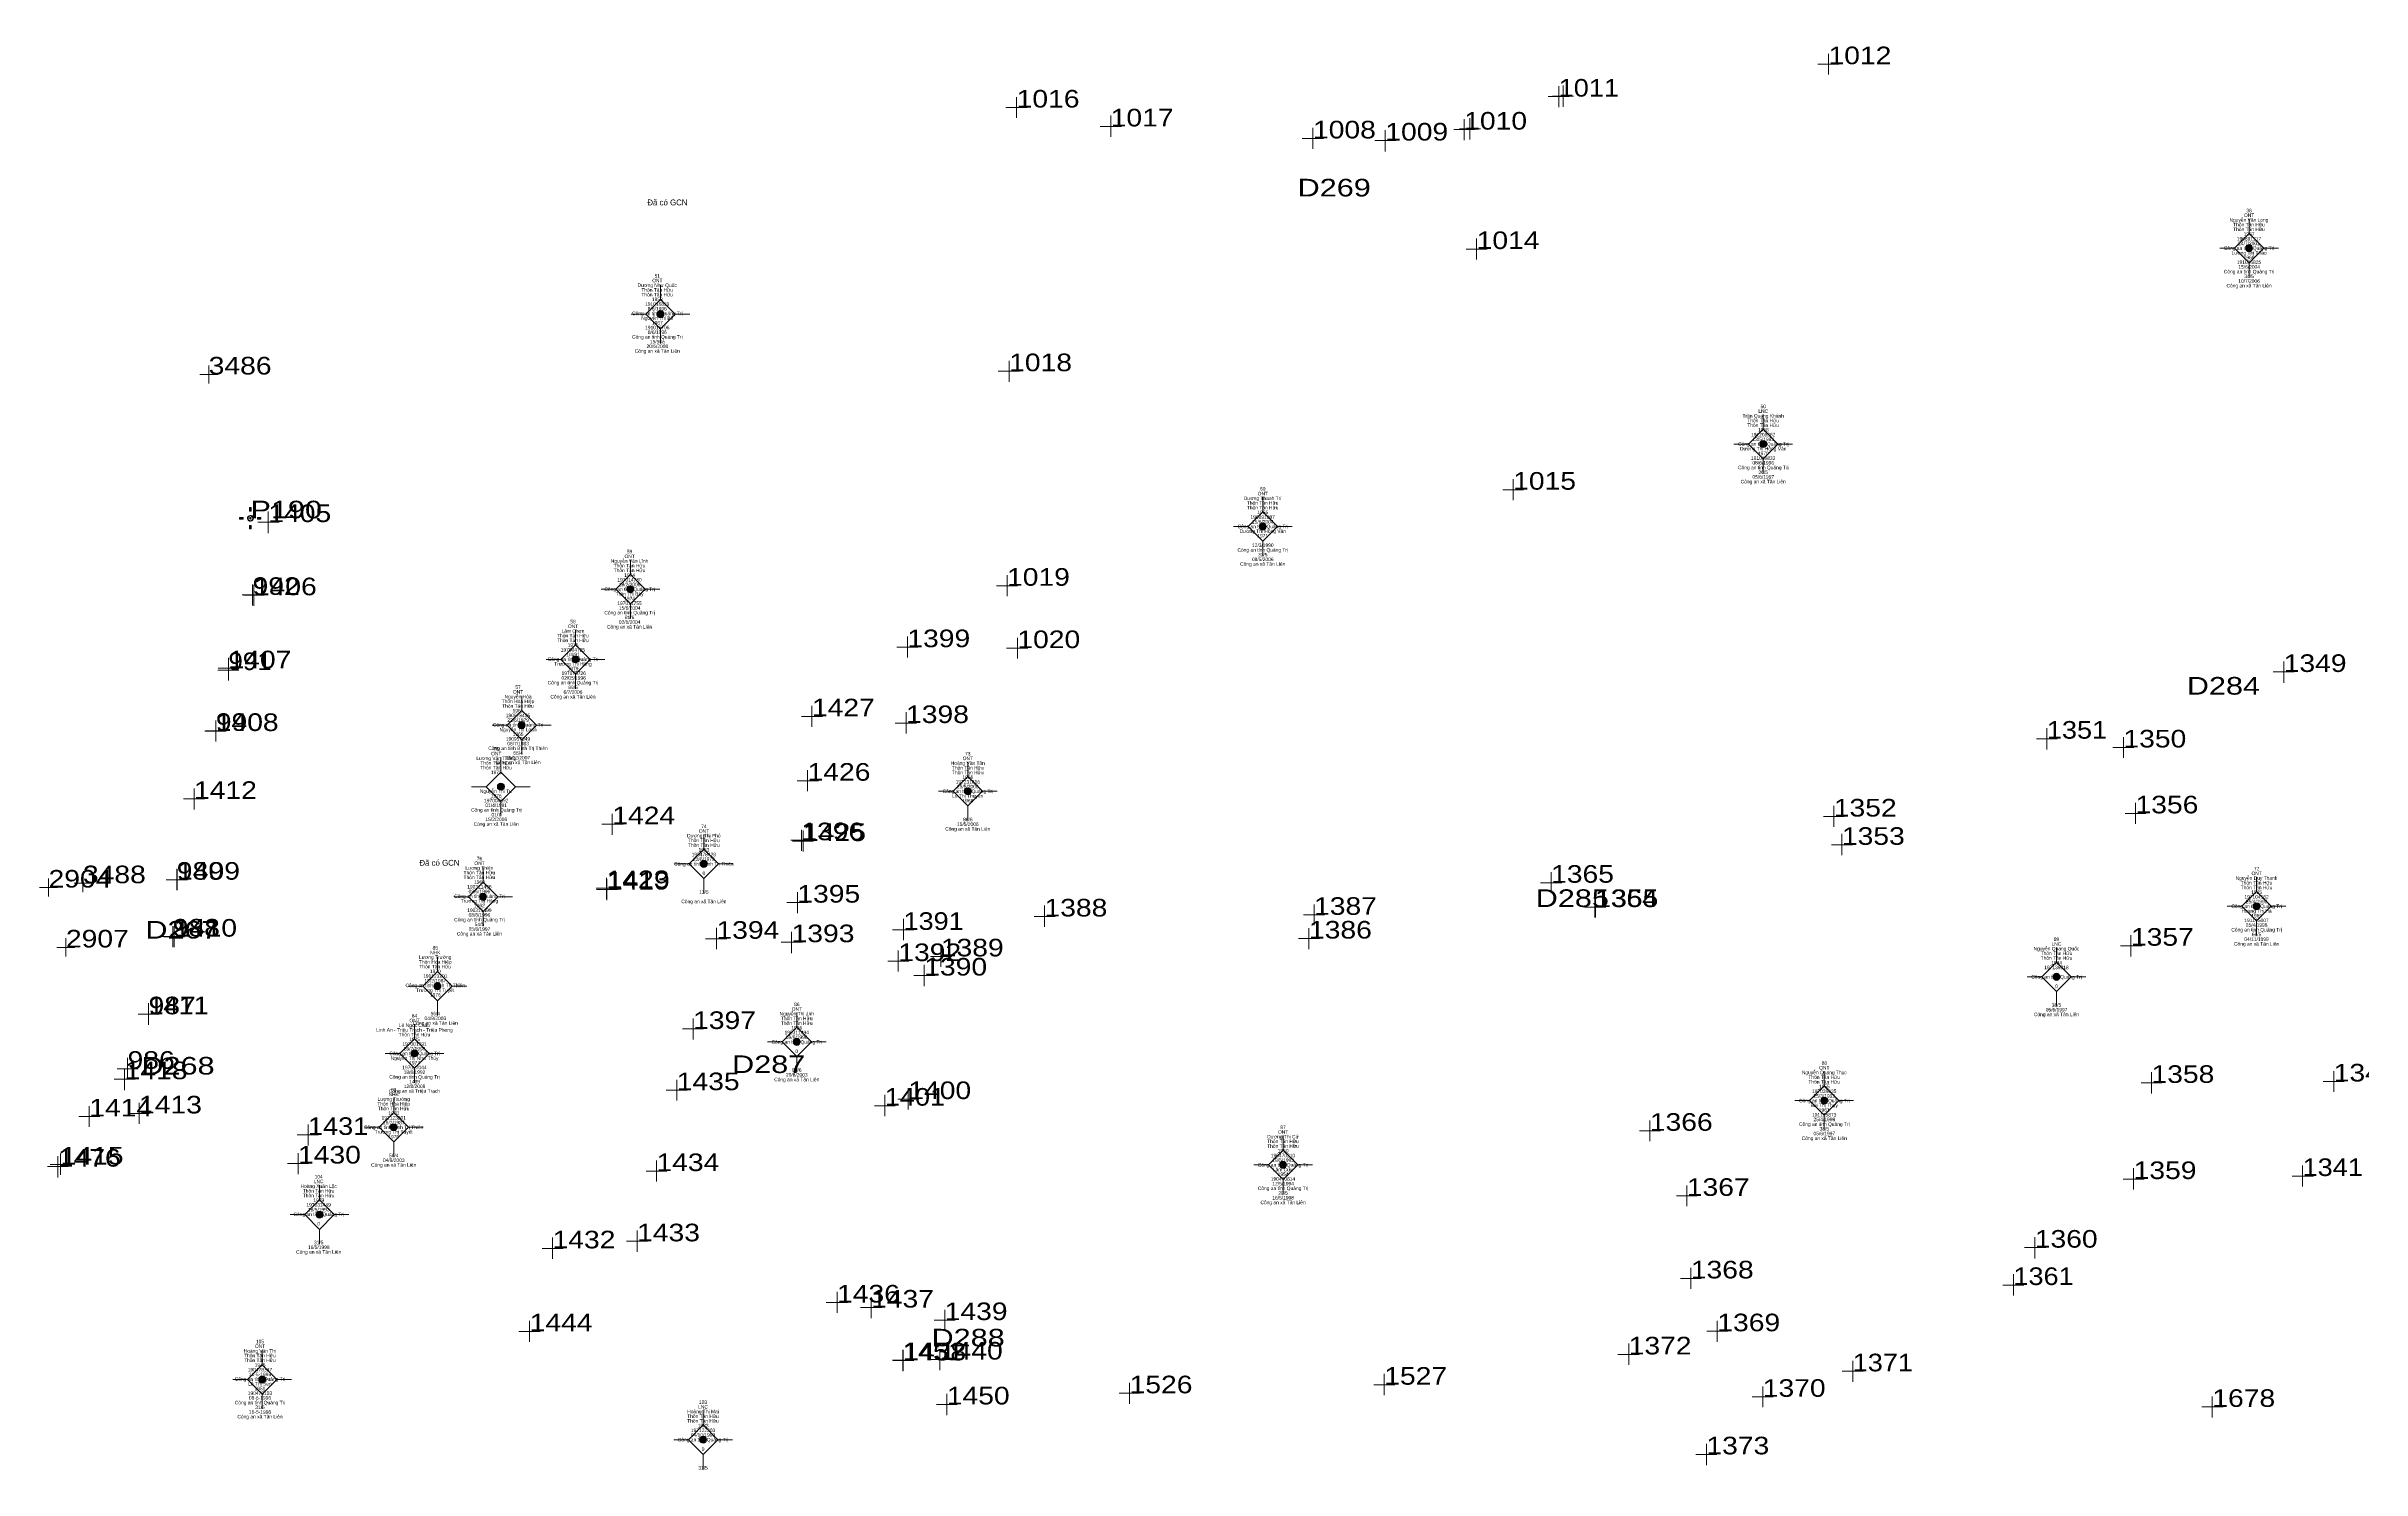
# Model space of a CAD drawing. Header units: metres. Extents: x 548949 to 550221, y 1836732 to 1838051.
# Drawn here: x 549260.4 to 549457.6, y 1837798.2 to 1837919.4 of the extents above; entities that cross this region are included whole.
import ezdxf
from ezdxf.enums import TextEntityAlignment as Align

# ---------------------------------------------------------------- set-up
doc = ezdxf.new("R2010")
doc.units = ezdxf.units.M
doc.header["$LTSCALE"] = 0.12
doc.header["$PDMODE"] = 32
doc.header["$PDSIZE"] = 0.06
for name, color, linetype, lineweight in [('11', 7, 'Continuous', 13), ('3', 7, 'Continuous', 13), ('4', 7, 'Continuous', 13)]:
    doc.layers.add(name, color=color, linetype=linetype, lineweight=lineweight)
for name, color, linetype in [('15', 7, 'Continuous'), ('16', 7, 'Continuous'), ('5', 7, 'Continuous')]:
    doc.layers.add(name, color=color, linetype=linetype)

msp = doc.modelspace()

# ---------------------------------------------------------------- hatches: boundary and pattern name
at = {"layer": '11'}
for points in [[(549448.3395, 1837902.2, 1), (549447.7395, 1837902.2, 1)], [(549313.0295, 1837896.58, 1), (549312.4295, 1837896.58, 1)], [(549406.9595, 1837885.52, 1), (549406.3595, 1837885.52, 1)], [(549364.3295, 1837878.5, 1), (549363.7295, 1837878.5, 1)], [(549310.4695, 1837873.15, 1), (549309.8695, 1837873.15, 1)], [(549305.7995, 1837867.18, 1), (549305.1995, 1837867.18, 1)], [(549301.2095, 1837861.58, 1), (549300.6095, 1837861.58, 1)], [(549299.4395, 1837856.34, 1), (549298.8395, 1837856.34, 1)], [(549339.2095, 1837855.95, 1), (549338.6095, 1837855.95, 1)], [(549316.7295, 1837849.77, 1), (549316.1295, 1837849.77, 1)], [(549297.9195, 1837846.96, 1), (549297.3195, 1837846.96, 1)], [(549448.9795, 1837846.16, 1), (549448.3795, 1837846.16, 1)], [(549294.0295, 1837839.36, 1), (549293.4295, 1837839.36, 1)], [(549431.9395, 1837840.15, 1), (549431.3395, 1837840.15, 1)], [(549292.0795, 1837833.63, 1), (549291.4795, 1837833.63, 1)], [(549324.6395, 1837834.61, 1), (549324.0395, 1837834.61, 1)], [(549412.1595, 1837829.61, 1), (549411.5595, 1837829.61, 1)], [(549290.3095, 1837827.34, 1), (549289.7095, 1837827.34, 1)], [(549366.0595, 1837824.14, 1), (549365.4595, 1837824.14, 1)], [(549283.9995, 1837819.9, 1), (549283.3995, 1837819.9, 1)], [(549279.1095, 1837805.86, 1), (549278.5095, 1837805.86, 1)], [(549316.6595, 1837800.74, 1), (549316.0595, 1837800.74, 1)]]:
    msp.add_hatch(color=256, dxfattribs=at).paths.add_polyline_path(points)
at = {"layer": '3'}
for points in [[(549276.88, 1837879.13), (549277.2, 1837879.13), (549277.2, 1837879.26), (549276.88, 1837879.26)], [(549277.8737, 1837879.1947, 1), (549277.7272, 1837879.1947, 1)], [(549277.74, 1837879.8), (549277.87, 1837879.8), (549277.87, 1837880.12), (549277.74, 1837880.12)], [(549278.42, 1837879.13), (549278.7, 1837879.13), (549278.7, 1837879.26), (549278.42, 1837879.26)], [(549277.74, 1837878.3), (549277.87, 1837878.3), (549277.87, 1837878.58), (549277.74, 1837878.58)]]:
    msp.add_hatch(color=256, dxfattribs=at).paths.add_polyline_path(points)

# ---------------------------------------------------------------- linework, layer by layer
at = {"layer": '11'}
for p, q in [((549448.04, 1837904.7), (549448.04, 1837903.45)), ((549446.79, 1837902.2), (549445.54, 1837902.2)), ((549448.04, 1837900.95), (549448.04, 1837899.7)), ((549450.54, 1837902.2), (549449.29, 1837902.2)), ((549312.73, 1837899.08), (549312.73, 1837897.83)), ((549311.48, 1837896.58), (549310.23, 1837896.58)), ((549312.73, 1837895.33), (549312.73, 1837894.08)), ((549315.23, 1837896.58), (549313.98, 1837896.58)), ((549406.66, 1837888.02), (549406.66, 1837886.77)), ((549405.41, 1837885.52), (549404.16, 1837885.52)), ((549409.16, 1837885.52), (549407.91, 1837885.52)), ((549406.66, 1837884.27), (549406.66, 1837883.02)), ((549364.03, 1837881), (549364.03, 1837879.75)), ((549362.78, 1837878.5), (549361.53, 1837878.5)), ((549364.03, 1837877.25), (549364.03, 1837876)), ((549366.53, 1837878.5), (549365.28, 1837878.5)), ((549310.17, 1837875.65), (549310.17, 1837874.4)), ((549308.92, 1837873.15), (549307.67, 1837873.15)), ((549310.17, 1837871.9), (549310.17, 1837870.65)), ((549312.67, 1837873.15), (549311.42, 1837873.15)), ((549305.5, 1837869.68), (549305.5, 1837868.43)), ((549304.25, 1837867.18), (549303, 1837867.18)), ((549305.5, 1837865.93), (549305.5, 1837864.68)), ((549308, 1837867.18), (549306.75, 1837867.18)), ((549300.91, 1837864.08), (549300.91, 1837862.83)), ((549299.66, 1837861.58), (549298.41, 1837861.58)), ((549303.41, 1837861.58), (549302.16, 1837861.58)), ((549300.91, 1837860.33), (549300.91, 1837859.08)), ((549299.14, 1837858.84), (549299.14, 1837857.59)), ((549338.91, 1837858.45), (549338.91, 1837857.2)), ((549297.89, 1837856.34), (549296.64, 1837856.34)), ((549301.64, 1837856.34), (549300.39, 1837856.34)), ((549337.66, 1837855.95), (549336.41, 1837855.95)), ((549341.41, 1837855.95), (549340.16, 1837855.95)), ((549299.14, 1837855.09), (549299.14, 1837853.84)), ((549338.91, 1837854.7), (549338.91, 1837853.45)), ((549316.43, 1837852.27), (549316.43, 1837851.02)), ((549315.18, 1837849.77), (549313.93, 1837849.77)), ((549318.93, 1837849.77), (549317.68, 1837849.77)), ((549297.62, 1837849.46), (549297.62, 1837848.21)), ((549316.43, 1837848.52), (549316.43, 1837847.27)), ((549448.68, 1837848.66), (549448.68, 1837847.41)), ((549296.37, 1837846.96), (549295.12, 1837846.96)), ((549297.62, 1837845.71), (549297.62, 1837844.46)), ((549300.12, 1837846.96), (549298.87, 1837846.96)), ((549447.43, 1837846.16), (549446.18, 1837846.16)), ((549451.18, 1837846.16), (549449.93, 1837846.16)), ((549448.68, 1837844.91), (549448.68, 1837843.66)), ((549293.73, 1837841.86), (549293.73, 1837840.61)), ((549431.64, 1837842.65), (549431.64, 1837841.4)), ((549430.39, 1837840.15), (549429.14, 1837840.15)), ((549434.14, 1837840.15), (549432.89, 1837840.15)), ((549292.48, 1837839.36), (549291.23, 1837839.36)), ((549293.73, 1837838.11), (549293.73, 1837836.86)), ((549296.23, 1837839.36), (549294.98, 1837839.36)), ((549431.64, 1837838.9), (549431.64, 1837837.65)), ((549291.78, 1837836.13), (549291.78, 1837834.88)), ((549324.34, 1837837.11), (549324.34, 1837835.86)), ((549323.09, 1837834.61), (549321.84, 1837834.61)), ((549326.84, 1837834.61), (549325.59, 1837834.61)), ((549290.53, 1837833.63), (549289.28, 1837833.63)), ((549291.78, 1837832.38), (549291.78, 1837831.13)), ((549294.28, 1837833.63), (549293.03, 1837833.63)), ((549324.34, 1837833.36), (549324.34, 1837832.11)), ((549411.86, 1837832.11), (549411.86, 1837830.86)), ((549290.01, 1837829.84), (549290.01, 1837828.59)), ((549410.61, 1837829.61), (549409.36, 1837829.61)), ((549411.86, 1837828.36), (549411.86, 1837827.11)), ((549414.36, 1837829.61), (549413.11, 1837829.61)), ((549288.76, 1837827.34), (549287.51, 1837827.34)), ((549290.01, 1837826.09), (549290.01, 1837824.84)), ((549292.51, 1837827.34), (549291.26, 1837827.34)), ((549365.76, 1837826.64), (549365.76, 1837825.39)), ((549364.51, 1837824.14), (549363.26, 1837824.14)), ((549368.26, 1837824.14), (549367.01, 1837824.14)), ((549283.7, 1837822.4), (549283.7, 1837821.15)), ((549365.76, 1837822.89), (549365.76, 1837821.64)), ((549282.45, 1837819.9), (549281.2, 1837819.9)), ((549283.7, 1837818.65), (549283.7, 1837817.4)), ((549286.2, 1837819.9), (549284.95, 1837819.9)), ((549278.81, 1837808.36), (549278.81, 1837807.11)), ((549277.56, 1837805.86), (549276.31, 1837805.86)), ((549278.81, 1837804.61), (549278.81, 1837803.36)), ((549281.31, 1837805.86), (549280.06, 1837805.86)), ((549316.36, 1837803.24), (549316.36, 1837801.99)), ((549315.11, 1837800.74), (549313.86, 1837800.74)), ((549318.86, 1837800.74), (549317.61, 1837800.74)), ((549316.36, 1837799.49), (549316.36, 1837798.24))]:
    msp.add_line(p, q, dxfattribs=at)
for points in [[(549448.04, 1837903.45), (549446.79, 1837902.2), (549448.04, 1837900.95), (549449.29, 1837902.2)], [(549312.73, 1837897.83), (549311.48, 1837896.58), (549312.73, 1837895.33), (549313.98, 1837896.58)], [(549406.66, 1837886.77), (549405.41, 1837885.52), (549406.66, 1837884.27), (549407.91, 1837885.52)], [(549364.03, 1837879.75), (549362.78, 1837878.5), (549364.03, 1837877.25), (549365.28, 1837878.5)], [(549310.17, 1837874.4), (549308.92, 1837873.15), (549310.17, 1837871.9), (549311.42, 1837873.15)], [(549305.5, 1837868.43), (549304.25, 1837867.18), (549305.5, 1837865.93), (549306.75, 1837867.18)], [(549300.91, 1837862.83), (549299.66, 1837861.58), (549300.91, 1837860.33), (549302.16, 1837861.58)], [(549299.14, 1837857.59), (549297.89, 1837856.34), (549299.14, 1837855.09), (549300.39, 1837856.34)], [(549338.91, 1837857.2), (549337.66, 1837855.95), (549338.91, 1837854.7), (549340.16, 1837855.95)], [(549316.43, 1837851.02), (549315.18, 1837849.77), (549316.43, 1837848.52), (549317.68, 1837849.77)], [(549297.62, 1837848.21), (549296.37, 1837846.96), (549297.62, 1837845.71), (549298.87, 1837846.96)], [(549448.68, 1837847.41), (549447.43, 1837846.16), (549448.68, 1837844.91), (549449.93, 1837846.16)], [(549293.73, 1837840.61), (549292.48, 1837839.36), (549293.73, 1837838.11), (549294.98, 1837839.36)], [(549431.64, 1837841.4), (549430.39, 1837840.15), (549431.64, 1837838.9), (549432.89, 1837840.15)], [(549324.34, 1837835.86), (549323.09, 1837834.61), (549324.34, 1837833.36), (549325.59, 1837834.61)], [(549291.78, 1837834.88), (549290.53, 1837833.63), (549291.78, 1837832.38), (549293.03, 1837833.63)], [(549411.86, 1837830.86), (549410.61, 1837829.61), (549411.86, 1837828.36), (549413.11, 1837829.61)], [(549290.01, 1837828.59), (549288.76, 1837827.34), (549290.01, 1837826.09), (549291.26, 1837827.34)], [(549365.76, 1837825.39), (549364.51, 1837824.14), (549365.76, 1837822.89), (549367.01, 1837824.14)], [(549283.7, 1837821.15), (549282.45, 1837819.9), (549283.7, 1837818.65), (549284.95, 1837819.9)], [(549278.81, 1837807.11), (549277.56, 1837805.86), (549278.81, 1837804.61), (549280.06, 1837805.86)], [(549316.36, 1837801.99), (549315.11, 1837800.74), (549316.36, 1837799.49), (549317.61, 1837800.74)]]:
    msp.add_lwpolyline(points, close=True, dxfattribs=at)
for centre in [(549448.0395, 1837902.2), (549312.7295, 1837896.58), (549406.6595, 1837885.52), (549364.0295, 1837878.5), (549310.1695, 1837873.15), (549305.4995, 1837867.18), (549300.9095, 1837861.58), (549299.1395, 1837856.34), (549338.9095, 1837855.95), (549316.4295, 1837849.77), (549297.6195, 1837846.96), (549448.6795, 1837846.16), (549293.7295, 1837839.36), (549431.6395, 1837840.15), (549291.7795, 1837833.63), (549324.3395, 1837834.61), (549411.8595, 1837829.61), (549290.0095, 1837827.34), (549365.7595, 1837824.14), (549283.6995, 1837819.9), (549278.8095, 1837805.86), (549316.3595, 1837800.74)]:
    msp.add_circle(centre, 0.3, dxfattribs=at)
at = {"layer": '3'}
for p, q in [((549277.97, 1837879.38), (549277.94, 1837879.34)), ((549277.94, 1837879.34), (549277.97, 1837879.38))]:
    msp.add_line(p, q, dxfattribs=at)
for points in [[(549276.88, 1837879.13), (549277.2, 1837879.13), (549277.2, 1837879.26), (549276.88, 1837879.26)], [(549277.74, 1837879.8), (549277.87, 1837879.8), (549277.87, 1837880.12), (549277.74, 1837880.12)], [(549278.42, 1837879.13), (549278.7, 1837879.13), (549278.7, 1837879.26), (549278.42, 1837879.26)], [(549277.74, 1837878.3), (549277.87, 1837878.3), (549277.87, 1837878.58), (549277.74, 1837878.58)]]:
    msp.add_lwpolyline(points, close=True, dxfattribs=at)
msp.add_circle((549277.8005, 1837879.1947), 0.0732, dxfattribs=at)
for radius, start, end in [(0.25, 49.34484, 48.4242), (0.2, 49.22592, 47.74531)]:
    msp.add_arc((549277.8061, 1837879.1919), radius, start, end, dxfattribs=at)
for p in [(549277.94, 1837879.34), (549277.97, 1837879.38)]:
    msp.add_point(p, dxfattribs=at)
at = {"layer": '4'}
for p, q in [((549412.22, 1837916.97), (549412.22, 1837918.75)), ((549413.11, 1837917.86), (549411.32, 1837917.86)), ((549343.07, 1837913.28), (549343.07, 1837915.06)), ((549390.14, 1837915.1), (549388.35, 1837915.1)), ((549390.5, 1837915.15), (549388.72, 1837915.15)), ((549389.24, 1837914.21), (549389.24, 1837915.99)), ((549389.61, 1837914.23), (549389.61, 1837916.04)), ((549343.96, 1837914.17), (549342.14, 1837914.17)), ((549351.08, 1837911.67), (549351.08, 1837913.48)), ((549381.19, 1837911.4), (549381.19, 1837913.18)), ((549381.68, 1837911.45), (549381.68, 1837913.26)), ((549352, 1837912.56), (549350.19, 1837912.56)), ((549369.2, 1837911.54), (549367.38, 1837911.54)), ((549368.31, 1837910.65), (549368.31, 1837912.43)), ((549375.36, 1837911.36), (549373.58, 1837911.36)), ((549374.47, 1837910.44), (549374.47, 1837912.25)), ((549382.08, 1837912.29), (549380.3, 1837912.29)), ((549382.57, 1837912.37), (549380.79, 1837912.37)), ((549382.25, 1837901.23), (549382.25, 1837903.01)), ((549383.14, 1837902.12), (549381.36, 1837902.12)), ((549275.01, 1837891.44), (549273.49, 1837891.44)), ((549274.25, 1837890.68), (549274.25, 1837892.2)), ((549343.32, 1837891.72), (549341.5, 1837891.72)), ((549342.43, 1837890.8), (549342.43, 1837892.61)), ((549386.25, 1837881.63), (549384.47, 1837881.63)), ((549385.36, 1837880.74), (549385.36, 1837882.52)), ((549279.33, 1837877.94), (549279.33, 1837879.76)), ((549280.26, 1837878.87), (549278.44, 1837878.87)), ((549277.99, 1837871.78), (549277.99, 1837873.56)), ((549278.1, 1837871.75), (549278.1, 1837873.53)), ((549343.14, 1837873.45), (549341.36, 1837873.45)), ((549342.25, 1837872.56), (549342.25, 1837874.34)), ((549278.88, 1837872.67), (549277.1, 1837872.67)), ((549278.99, 1837872.64), (549277.21, 1837872.64)), ((549275.94, 1837865.53), (549275.94, 1837867.31)), ((549334.65, 1837868.22), (549332.87, 1837868.22)), ((549333.76, 1837867.33), (549333.76, 1837869.14)), ((549344.02, 1837868.14), (549342.2, 1837868.14)), ((549343.13, 1837867.25), (549343.13, 1837869.03)), ((549276.82, 1837866.27), (549275.04, 1837866.27)), ((549276.86, 1837866.42), (549275.05, 1837866.42)), ((549275.93, 1837865.38), (549275.93, 1837867.16)), ((549451.89, 1837866.11), (549450.1, 1837866.11)), ((549450.99, 1837865.18), (549450.99, 1837867)), ((549274.85, 1837860.19), (549274.85, 1837861.97)), ((549274.86, 1837860.2), (549274.86, 1837861.98)), ((549326.52, 1837862.33), (549324.74, 1837862.33)), ((549325.63, 1837861.44), (549325.63, 1837863.22)), ((549334.54, 1837861.76), (549332.72, 1837861.76)), ((549333.65, 1837860.87), (549333.65, 1837862.68)), ((549430.82, 1837859.5), (549430.82, 1837861.32)), ((549275.74, 1837861.08), (549273.92, 1837861.08)), ((549275.75, 1837861.09), (549273.97, 1837861.09)), ((549431.71, 1837860.43), (549429.93, 1837860.43)), ((549438.23, 1837859.68), (549436.45, 1837859.68)), ((549437.34, 1837858.79), (549437.34, 1837860.57)), ((549325.26, 1837855.96), (549325.26, 1837857.74)), ((549273, 1837854.41), (549273, 1837856.19)), ((549326.19, 1837856.85), (549324.37, 1837856.85)), ((549273.89, 1837855.3), (549272.11, 1837855.3)), ((549308.63, 1837852.25), (549308.63, 1837854.03)), ((549413.56, 1837853.8), (549411.78, 1837853.8)), ((549412.67, 1837852.91), (549412.67, 1837854.72)), ((549439.26, 1837854.07), (549437.48, 1837854.07)), ((549438.37, 1837853.18), (549438.37, 1837854.96)), ((549309.56, 1837853.14), (549307.74, 1837853.14)), ((549325.62, 1837851.78), (549323.84, 1837851.78)), ((549325.77, 1837851.71), (549323.99, 1837851.71)), ((549324.73, 1837850.89), (549324.73, 1837852.67)), ((549324.88, 1837850.82), (549324.88, 1837852.6)), ((549413.36, 1837850.5), (549413.36, 1837852.32)), ((549414.25, 1837851.39), (549412.47, 1837851.39)), ((549261.37, 1837847.75), (549259.85, 1837847.75)), ((549260.61, 1837846.99), (549260.61, 1837848.51)), ((549264.32, 1837848.12), (549262.78, 1837848.12)), ((549263.54, 1837847.36), (549263.54, 1837848.88)), ((549272.42, 1837848.42), (549270.64, 1837848.42)), ((549272.45, 1837848.42), (549270.67, 1837848.42)), ((549271.53, 1837847.53), (549271.53, 1837849.34)), ((549271.56, 1837847.53), (549271.56, 1837849.31)), ((549309.03, 1837847.7), (549307.25, 1837847.7)), ((549309.06, 1837847.58), (549307.28, 1837847.58)), ((549308.14, 1837846.78), (549308.14, 1837848.59)), ((549308.17, 1837846.69), (549308.17, 1837848.47)), ((549389.52, 1837848.16), (549387.7, 1837848.16)), ((549388.59, 1837847.27), (549388.59, 1837849.05)), ((549325.28, 1837846.47), (549323.5, 1837846.47)), ((549324.39, 1837845.58), (549324.39, 1837847.36)), ((549345.44, 1837844.4), (549345.44, 1837846.22)), ((549368.4, 1837844.54), (549368.4, 1837846.32)), ((549393.22, 1837846.09), (549391.44, 1837846.09)), ((549393.26, 1837846.09), (549391.48, 1837846.09)), ((549392.33, 1837845.2), (549392.33, 1837846.99)), ((549392.37, 1837845.2), (549392.37, 1837846.98)), ((549272.08, 1837843.58), (549270.3, 1837843.58)), ((549271.19, 1837842.69), (549271.19, 1837844.47)), ((549271.31, 1837842.68), (549271.31, 1837844.46)), ((549317.5, 1837842.5), (549317.5, 1837844.32)), ((549323.9, 1837842.18), (549323.9, 1837843.99)), ((549334.32, 1837844.15), (549332.5, 1837844.15)), ((549333.43, 1837843.26), (549333.43, 1837845.08)), ((549346.36, 1837845.29), (549344.55, 1837845.29)), ((549369.29, 1837845.43), (549367.51, 1837845.43)), ((549367.97, 1837842.52), (549367.97, 1837844.3)), ((549437.98, 1837841.88), (549437.98, 1837843.69)), ((549262.85, 1837842.65), (549261.33, 1837842.65)), ((549262.09, 1837841.89), (549262.09, 1837843.44)), ((549272.2, 1837843.57), (549270.42, 1837843.57)), ((549318.39, 1837843.39), (549316.58, 1837843.39)), ((549324.79, 1837843.1), (549323.01, 1837843.1)), ((549332.99, 1837840.6), (549332.99, 1837842.38)), ((549337.54, 1837841.89), (549335.72, 1837841.89)), ((549336.61, 1837841), (549336.61, 1837842.82)), ((549368.86, 1837843.41), (549367.08, 1837843.41)), ((549438.9, 1837842.8), (549437.09, 1837842.8)), ((549333.89, 1837841.49), (549332.1, 1837841.49)), ((549336.09, 1837840.26), (549334.31, 1837840.26)), ((549335.2, 1837839.37), (549335.2, 1837841.18)), ((549269.12, 1837836.08), (549269.12, 1837837.9)), ((549269.13, 1837836.07), (549269.13, 1837837.85)), ((549270.01, 1837836.97), (549268.23, 1837836.97)), ((549270.02, 1837836.96), (549268.24, 1837836.96)), ((549316.4, 1837835.71), (549314.62, 1837835.71)), ((549315.51, 1837834.82), (549315.51, 1837836.6)), ((549268.23, 1837832.32), (549266.45, 1837832.32)), ((549267.09, 1837830.5), (549267.09, 1837832.32)), ((549267.34, 1837831.43), (549267.34, 1837833.24)), ((549439.73, 1837830.23), (549439.73, 1837832.02)), ((549455.25, 1837830.35), (549455.25, 1837832.13)), ((549267.98, 1837831.43), (549266.2, 1837831.43)), ((549315.01, 1837830.5), (549313.23, 1837830.5)), ((549314.12, 1837829.61), (549314.12, 1837831.39)), ((549331.84, 1837828.29), (549331.84, 1837830.1)), ((549333.84, 1837828.85), (549333.84, 1837830.66)), ((549440.62, 1837831.12), (549438.84, 1837831.12)), ((549456.14, 1837831.24), (549454.36, 1837831.24)), ((549264.97, 1837828.26), (549263.19, 1837828.26)), ((549264.08, 1837827.37), (549264.08, 1837829.15)), ((549269.21, 1837828.52), (549267.43, 1837828.52)), ((549268.32, 1837827.63), (549268.32, 1837829.41)), ((549332.73, 1837829.18), (549330.95, 1837829.18)), ((549334.73, 1837829.74), (549332.95, 1837829.74)), ((549397, 1837826.15), (549397, 1837827.93)), ((549283.6, 1837826.69), (549281.78, 1837826.69)), ((549282.71, 1837825.8), (549282.71, 1837827.58)), ((549397.92, 1837827.04), (549396.11, 1837827.04)), ((549262.29, 1837823.99), (549260.51, 1837823.99)), ((549262.53, 1837824.17), (549260.75, 1837824.17)), ((549261.4, 1837823.06), (549261.4, 1837824.88)), ((549261.64, 1837823.28), (549261.64, 1837825.1)), ((549282.75, 1837824.25), (549280.97, 1837824.25)), ((549281.86, 1837823.36), (549281.86, 1837825.14)), ((549312.39, 1837822.72), (549312.39, 1837824.5)), ((549438.21, 1837822.04), (549438.21, 1837823.86)), ((549452.6, 1837822.3), (549452.6, 1837824.08)), ((549313.28, 1837823.61), (549311.5, 1837823.61)), ((549400.15, 1837820.61), (549400.15, 1837822.39)), ((549439.1, 1837822.93), (549437.32, 1837822.93)), ((549453.52, 1837823.19), (549451.71, 1837823.19)), ((549401.04, 1837821.5), (549399.26, 1837821.5)), ((549303.54, 1837816.14), (549303.54, 1837817.96)), ((549310.74, 1837816.74), (549310.74, 1837818.56)), ((549429.79, 1837816.16), (549429.79, 1837817.98)), ((549304.43, 1837817.03), (549302.65, 1837817.03)), ((549311.64, 1837817.63), (549309.85, 1837817.63)), ((549430.72, 1837817.09), (549428.9, 1837817.09)), ((549401.38, 1837814.47), (549399.6, 1837814.47)), ((549400.49, 1837813.58), (549400.49, 1837815.36)), ((549427.97, 1837813.02), (549427.97, 1837814.84)), ((549328.66, 1837812.42), (549326.84, 1837812.42)), ((549327.77, 1837811.53), (549327.77, 1837813.34)), ((549330.67, 1837811.1), (549330.67, 1837812.88)), ((549428.86, 1837813.91), (549427.08, 1837813.91)), ((549301.59, 1837809.07), (549301.59, 1837810.86)), ((549331.6, 1837811.99), (549329.78, 1837811.99)), ((549337.83, 1837810.92), (549336.05, 1837810.92)), ((549336.94, 1837810.03), (549336.94, 1837811.81)), ((549402.75, 1837809.08), (549402.75, 1837810.86)), ((549302.48, 1837809.96), (549300.66, 1837809.96)), ((549333.38, 1837806.58), (549333.38, 1837808.4)), ((549333.41, 1837806.6), (549333.41, 1837808.38)), ((549336.53, 1837806.67), (549336.53, 1837808.45)), ((549395.2, 1837807.11), (549395.2, 1837808.92)), ((549403.64, 1837809.97), (549401.86, 1837809.97)), ((549334.3, 1837807.51), (549332.49, 1837807.51)), ((549334.3, 1837807.49), (549332.52, 1837807.49)), ((549337.42, 1837807.56), (549335.6, 1837807.56)), ((549374.38, 1837804.53), (549374.38, 1837806.34)), ((549396.09, 1837808), (549394.28, 1837808)), ((549415.17, 1837806.56), (549413.39, 1837806.56)), ((549414.28, 1837805.67), (549414.28, 1837807.45)), ((549337.12, 1837802.82), (549337.12, 1837804.63)), ((549353.58, 1837804.69), (549351.8, 1837804.69)), ((549352.69, 1837803.8), (549352.69, 1837805.58)), ((549375.27, 1837805.42), (549373.49, 1837805.42)), ((549407.51, 1837804.39), (549405.73, 1837804.39)), ((549406.62, 1837803.5), (549406.62, 1837805.28)), ((549444.91, 1837802.64), (549444.91, 1837804.42)), ((549338.01, 1837803.74), (549336.23, 1837803.74)), ((549445.84, 1837803.53), (549444.02, 1837803.53)), ((549401.82, 1837798.56), (549401.82, 1837800.38)), ((549402.71, 1837799.49), (549400.93, 1837799.49))]:
    msp.add_line(p, q, dxfattribs=at)

# ---------------------------------------------------------------- texts
at = {"layer": '15'}
for s, p in [('Nguyễn Văn Long', (549448.035, 1837904.45)), ('ONT', (549448.045, 1837904.85)), ('Thôn Tân Hữu', (549448.035, 1837904.05)), ('Thôn Tân Hữu', (549448.035, 1837903.65)), ('190891317', (549448.035, 1837902.85)), ('Công an tỉnh Quảng Trị', (549448.045, 1837902.05)), ('Lương Thị Thảo', (549448.045, 1837901.65)), ('191016825', (549448.035, 1837900.85)), ('15/6/2004', (549448.045, 1837900.45)), ('Dương Như Quốc', (549312.455, 1837898.89)), ('Thôn Tân Hữu', (549312.455, 1837898.49)), ('ONT', (549312.465, 1837899.29)), ('Công an tỉnh Quảng Trị', (549448.045, 1837900.05)), ('Công an xã Tân Liên', (549448.04, 1837898.85)), ('Công an tỉnh Quảng Trị', (549312.465, 1837896.49)), ('Thôn Tân Hữu', (549312.455, 1837898.09)), ('191016839', (549312.455, 1837897.29)), ('Nguyễn Thị Bê', (549312.46, 1837896.09)), ('Công an tỉnh Quảng Trị', (549312.465, 1837894.49)), ('Công an xã Tân Liên', (549312.46, 1837893.29)), ('20/6/2008', (549312.465, 1837893.69)), ('Trần Quang Khánh', (549406.655, 1837887.77)), ('Thôn Tân Hữu', (549406.655, 1837887.37)), ('Thôn Tân Hữu', (549406.655, 1837886.97)), ('Công an tỉnh Quảng Trị', (549406.665, 1837885.37)), ('Dương Thị Hồng Vân', (549406.66, 1837884.97)), ('13/5/1993', (549406.665, 1837885.77)), ('Công an tỉnh Quảng Trị', (549406.665, 1837883.37)), ('191016833', (549406.655, 1837884.17)), ('Dương Thanh Trí', (549364.025, 1837880.75)), ('ONT', (549364.035, 1837881.15)), ('Công an xã Tân Liên', (549406.66, 1837882.17)), ('05/6/1997', (549406.665, 1837882.57)), ('Thôn Tân Hữu', (549364.025, 1837880.35)), ('Thôn Tân Hữu', (549364.025, 1837879.95)), ('190891087', (549364.025, 1837879.15)), ('Công an tỉnh Quảng Trị', (549364.035, 1837878.35)), ('Dương Thị Hồng Vân', (549364.03, 1837877.95)), ('15/6/2004', (549364.035, 1837878.75)), ('Nguyễn Văn Lĩnh', (549310.1, 1837875.41)), ('Thôn Tân Hữu', (549310.095, 1837875.01)), ('ONT', (549310.105, 1837875.81)), ('Công an tỉnh Quảng Trị', (549364.035, 1837876.35)), ('Công an xã Tân Liên', (549364.03, 1837875.15)), ('12/3/1990', (549364.035, 1837876.75)), ('Công an tỉnh Quảng Trị', (549310.105, 1837873.01)), ('Thôn Tân Hữu', (549310.095, 1837874.61)), ('197014780', (549310.095, 1837873.81)), ('18/2/2008', (549310.105, 1837873.41)), ('Công an tỉnh Quảng Trị', (549310.105, 1837871.01)), ('Trần Thị Bảy', (549310.1, 1837872.61)), ('197014755', (549310.095, 1837871.81)), ('15/6/2004', (549310.105, 1837871.41)), ('Thôn Tân Hữu', (549305.275, 1837869.05)), ('ONT', (549305.285, 1837869.85)), ('Công an xã Tân Liên', (549310.1, 1837869.81)), ('02/1/2004', (549310.105, 1837870.21)), ('Công an tỉnh Quảng Trị', (549305.285, 1837867.05)), ('Thôn Tân Hữu', (549305.275, 1837868.65)), ('197004725', (549305.275, 1837867.85)), (' Công an tỉnh Quảng Trị ', (549305.28, 1837865.05)), ('Trương Thị Hằng', (549305.28, 1837866.65)), ('Thôn Hòa Hiệp', (549300.6, 1837863.46)), ('Thôn Tân Hữu', (549300.595, 1837863.06)), ('Nguyễn Hòa', (549300.6, 1837863.86)), ('ONT', (549300.605, 1837864.26)), ('Công an xã Tân Liên', (549305.28, 1837863.85)), ('Công an tỉnh Quảng Trị', (549300.605, 1837861.46)), ('Nguyễn Thị Loan', (549300.6, 1837861.06)), ('190678435', (549300.595, 1837862.26)), ('23/6/1979', (549300.605, 1837861.86)), ('Công an tỉnh Bình Trị Thiên', (549300.595, 1837859.46)), ('190957949', (549300.595, 1837860.26)), ('06/7/1983', (549300.605, 1837859.86)), ('Lương Văn Thăng', (549298.745, 1837858.61)), ('Thôn Tân Hữu', (549298.735, 1837858.21)), ('Thôn Tân Hữu', (549298.735, 1837857.81)), ('ONT', (549298.745, 1837859.01)), ('Công an xã Tân Liên', (549300.6, 1837858.26)), ('26/12/2007', (549300.595, 1837858.66)), ('Hoàng Văn Tân', (549338.91, 1837858.2)), ('Thôn Tân Hữu', (549338.905, 1837857.8)), ('Thôn Tân Hữu', (549338.905, 1837857.4)), ('ONT', (549338.915, 1837858.6)), ('Nguyễn Thị Tư', (549298.735, 1837855.81)), ('Công an tỉnh Quảng Trị', (549338.915, 1837855.8)), ('Lê Thị Thuyên', (549338.91, 1837855.4)), ('Công an tỉnh Quảng Trị', (549298.745, 1837854.21)), ('15/2/2008', (549298.745, 1837853.41)), ('Công an xã Tân Liên', (549298.74, 1837853.01)), ('Dương Thị Phố', (549316.425, 1837852.02)), ('Thôn Tân Hữu', (549316.425, 1837851.62)), ('Thôn Tân Hữu', (549316.425, 1837851.22)), ('ONT', (549316.435, 1837852.42)), ('Công an xã Tân Liên', (549338.91, 1837852.6)), ('ONT', (549297.315, 1837849.67)), ('Công an tỉnh Bình Trị Thiên', (549316.425, 1837849.62)), ('190478428', (549316.425, 1837850.42)), ('23/6/1979', (549316.435, 1837850.02)), ('Thôn Tân Hữu', (549297.305, 1837848.87)), ('Thôn Tân Hữu', (549297.305, 1837848.47)), ('Nguyễn Duy Thanh', (549448.675, 1837848.41)), ('Thôn Tân Hữu', (549448.675, 1837848.01)), ('Thôn Tân Hữu', (549448.675, 1837847.61)), ('ONT', (549448.685, 1837848.81)), ('Công an tỉnh Quảng Trị', (549297.315, 1837846.87)), ('Trương Thị Hằng', (549297.31, 1837846.47)), ('190311499', (549297.305, 1837845.67)), ('Công an xã Tân Liên', (549316.43, 1837846.42)), ('Công an tỉnh Quảng Trị', (549448.685, 1837846.01)), ('Hoàng Thị Hà', (549448.68, 1837845.61)), ('25/4/1998', (549448.685, 1837846.41)), ('Công an tỉnh Quảng Trị', (549297.315, 1837844.87)), ('Công an xã Tân Liên', (549297.31, 1837843.67)), ('05/6/1997', (549297.315, 1837844.07)), ('Công an tỉnh Quảng Trị', (549448.685, 1837844.01)), ('191115007', (549448.675, 1837844.81)), ('25/4/1998', (549448.685, 1837844.41)), ('Lương Trường', (549293.55, 1837841.67)), ('NHK', (549293.55, 1837842.07)), ('Nguyễn Quang Quốc', (549431.64, 1837842.4)), ('Thôn Tân Hữu', (549431.635, 1837842)), ('Thôn Tân Hữu', (549431.635, 1837841.6)), ('Công an xã Tân Liên', (549448.68, 1837842.81)), ('04/11/1999', (549448.675, 1837843.21)), ('Thôn Hòa Hiệp', (549293.55, 1837841.27)), ('Thôn Tân Hữu', (549293.545, 1837840.87)), ('18/2/1987', (549293.555, 1837839.67)), ('Công an tỉnh Quảng Trị', (549431.645, 1837840)), ('197139318', (549431.635, 1837840.8)), ('Công an tỉnh Bình Trị Thiên', (549293.545, 1837839.27)), ('Trương Thị Tuyết', (549293.545, 1837838.87)), ('Linh An - Triệu Trạch - Triệu Phong', (549291.775, 1837835.48)), ('ONT', (549291.785, 1837836.28)), ('Công an xã Tân Liên', (549293.55, 1837836.07)), ('04/9/2003', (549293.555, 1837836.47)), ('Nguyễn Thị ánh', (549324.34, 1837836.86)), ('Thôn Tân Hữu', (549324.335, 1837836.46)), ('Thôn Tân Hữu', (549324.335, 1837836.06)), ('ONT', (549324.345, 1837837.26)), ('Công an xã Tân Liên', (549431.64, 1837836.8)), ('05/6/1997', (549431.645, 1837837.2)), ('Công an tỉnh Quảng Trị', (549291.785, 1837833.48)), ('Thôn Tân Hữu', (549291.775, 1837835.08)), ('26/7/1990', (549291.785, 1837833.88)), ('Công an tỉnh Quảng Trị', (549324.345, 1837834.46)), ('190311494', (549324.335, 1837835.26)), ('Công an tỉnh Quảng Trị', (549291.785, 1837831.48)), ('Nguyễn Thị Như Thủy', (549291.785, 1837833.08)), ('197027044', (549291.775, 1837832.28)), ('20/8/2003', (549324.345, 1837831.66)), ('Nguyễn Quang Thục', (549411.865, 1837831.86)), ('Thôn Tân Hữu', (549411.855, 1837831.46)), ('ONT', (549411.865, 1837832.26)), ('Lương Trường', (549290.01, 1837829.59)), ('NHK', (549290.01, 1837829.99)), ('Công an xã Triệu Trạch', (549291.78, 1837830.28)), ('12/8/2008', (549291.785, 1837830.68)), ('Công an xã Tân Liên', (549324.34, 1837831.26)), ('Công an tỉnh Quảng Trị', (549411.865, 1837829.46)), ('Thôn Tân Hữu', (549411.855, 1837831.06)), ('197039035', (549411.855, 1837830.26)), ('Thôn Hòa Hiệp', (549290.01, 1837829.19)), ('Thôn Tân Hữu', (549290.005, 1837828.79)), ('18/2/1987', (549290.015, 1837827.59)), ('Bùi Thị Thụy', (549411.855, 1837829.06)), ('191115873', (549411.855, 1837828.26)), ('25/4/1998', (549411.865, 1837827.86)), ('Công an tỉnh Bình Trị Thiên', (549290.005, 1837827.19)), ('Trương Thị Tuyết', (549290.005, 1837826.79)), ('Thôn Tân Hữu', (549365.755, 1837825.99)), ('Thôn Tân Hữu', (549365.755, 1837825.59)), ('Dương Thị Cứ', (549365.755, 1837826.39)), ('ONT', (549365.765, 1837826.79)), ('Công an tỉnh Quảng Trị', (549411.865, 1837827.46)), ('Công an xã Tân Liên', (549411.86, 1837826.26)), ('05/6/1997', (549411.865, 1837826.66)), ('Công an xã Tân Liên', (549290.01, 1837823.99)), ('04/9/2003', (549290.015, 1837824.39)), ('Công an tỉnh Quảng Trị', (549365.765, 1837823.99)), ('190470210', (549365.755, 1837824.79)), ('19/5/1993', (549365.765, 1837824.39)), ('Hoàng Xuân Lộc', (549283.62, 1837822.18)), ('Thôn Tân Hữu', (549283.615, 1837821.78)), ('Công an tỉnh Quảng Trị', (549365.765, 1837821.99)), ('190470814', (549365.755, 1837822.79)), ('12/5/1994', (549365.765, 1837822.39)), ('Công an tỉnh Quảng Trị', (549283.625, 1837819.78)), ('Thôn Tân Hữu', (549283.615, 1837821.38)), ('197031449', (549283.615, 1837820.58)), ('18/5/1993', (549283.625, 1837820.18)), ('Công an xã Tân Liên', (549365.76, 1837820.79)), ('16/5/1998', (549365.765, 1837821.19)), ('Công an xã Tân Liên', (549283.62, 1837816.58)), ('16/5/1998', (549283.625, 1837816.98)), ('Hoàng Văn Thị', (549278.615, 1837808.15)), ('ONT', (549278.625, 1837808.55)), ('Thôn Tân Hữu', (549278.615, 1837807.75)), ('Thôn Tân Hữu', (549278.615, 1837807.35)), ('190478337', (549278.615, 1837806.55)), ('Công an tỉnh Quảng Trị', (549278.625, 1837805.75)), ('190478103', (549278.615, 1837804.55)), ('Lê Thị Sen', (549278.615, 1837805.35)), ('Công an tỉnh Quảng Trị', (549278.625, 1837803.75)), ('Công an xã Tân Liên', (549278.62, 1837802.55)), ('Thôn Tân Hữu', (549316.355, 1837802.59)), ('Thôn Tân Hữu', (549316.355, 1837802.19)), ('Hoàng Thị Mai', (549316.36, 1837802.99)), ('Công an tỉnh Quảng Trị', (549316.365, 1837800.59)), ('04/10/1999', (549316.355, 1837800.99)), ('197122303', (549316.355, 1837801.39))]:
    msp.add_text(s, height=0.3, dxfattribs=at).set_placement(p, align=Align.CENTER)
for s, width, p in [('38', 0.95, (549448.04, 1837905.25)), ('24/7/2001', 0.95, (549448.035, 1837902.45)), ('1967', 0.95, (549448.045, 1837903.25)), ('1968', 0.95, (549448.045, 1837901.25)), ('51', 0.8, (549312.46, 1837899.69)), ('10/7/2006', 0.95, (549448.04, 1837899.25)), ('34/5', 0.95, (549448.04, 1837899.65)), ('8/6/1996', 0.95, (549312.46, 1837896.89)), ('1953', 0.95, (549312.465, 1837897.69)), ('191016706', 0.95, (549312.46, 1837895.29)), ('8/6/1996', 0.95, (549312.46, 1837894.89)), ('1967', 0.95, (549312.465, 1837895.69)), ('15/50a', 0.95, (549312.46, 1837894.09)), ('LNC', 0.95, (549406.66, 1837888.17)), ('50', 0.95, (549406.66, 1837888.57)), ('191208862', 0.95, (549406.66, 1837886.17)), ('1968', 0.95, (549406.665, 1837886.57)), ('08/6/1996', 0.95, (549406.66, 1837883.77)), ('1970', 0.95, (549406.665, 1837884.57)), ('26/5', 0.95, (549406.66, 1837882.97)), ('60', 0.95, (549364.03, 1837881.55)), ('1965', 0.95, (549364.035, 1837879.55)), ('1971', 0.9, (549364.025, 1837877.55)), ('59', 0.95, (549310.1, 1837876.21)), ('08/5/2006', 0.95, (549364.03, 1837875.55)), ('33/5', 0.95, (549364.03, 1837875.95)), ('1974', 0.95, (549310.105, 1837874.21)), ('1974', 0.95, (549310.105, 1837872.21)), ('Lâm Chơn', 0.95, (549305.28, 1837869.45)), ('58', 0.95, (549305.28, 1837870.25)), ('81/6', 0.95, (549310.105, 1837870.61)), ('1/4/91', 0.9, (549305.285, 1837867.45)), ('1975', 0.95, (549305.285, 1837868.25)), (' 02/05/1996', 0.95, (549305.28, 1837865.45)), (' 197075726', 0.95, (549305.285, 1837865.85)), ('1979', 0.95, (549305.285, 1837866.25)), ('57', 0.95, (549300.6, 1837864.66)), ('6/7/2006', 0.95, (549305.28, 1837864.25)), ('89/6', 0.95, (549305.285, 1837864.65)), ('1961', 0.9, (549300.595, 1837862.66)), ('75', 0.95, (549298.74, 1837859.41)), ('1965', 0.95, (549300.605, 1837860.66)), ('66/4', 0.95, (549300.6, 1837859.06)), ('1973', 0.95, (549298.745, 1837857.41)), ('73', 0.95, (549338.91, 1837859)), ('1976', 0.95, (549298.74, 1837855.41)), ('197231816', 0.95, (549338.91, 1837856.6)), ('25/5/2006', 0.95, (549338.91, 1837856.2)), ('1966', 0.95, (549338.91, 1837857)), ('197004692', 0.95, (549298.74, 1837855.01)), ('01/4/1991', 0.95, (549298.735, 1837854.61)), ('01/7', 0.95, (549298.74, 1837853.81)), ('1968', 0.95, (549338.915, 1837855)), ('86/6', 0.95, (549338.915, 1837853.4)), ('74', 0.95, (549316.43, 1837852.82)), ('15/5/2006', 0.95, (549338.91, 1837853)), ('Lương Thiện', 0.95, (549297.305, 1837849.27)), ('76', 0.9, (549297.315, 1837850.07)), ('1953', 0.95, (549316.435, 1837850.82)), ('72', 0.9, (549448.685, 1837849.21)), ('190311496', 0.95, (549297.31, 1837847.67)), ('08/6/1996', 0.95, (549297.31, 1837847.27)), ('1960', 0.95, (549297.315, 1837848.07)), ('13/5', 0.95, (549316.43, 1837847.22)), ('0', 0.9, (549316.43, 1837848.82)), ('08/6/1996', 0.95, (549297.31, 1837845.27)), ('1962', 0.95, (549297.31, 1837846.07)), ('197104162', 0.95, (549448.68, 1837846.81)), ('1965', 0.95, (549448.685, 1837847.21)), ('54/5', 0.95, (549297.31, 1837844.47)), ('1969', 0.95, (549448.685, 1837845.21)), ('66/5', 0.95, (549448.68, 1837843.61)), ('85', 0.95, (549293.55, 1837842.47)), ('LNC', 0.95, (549431.64, 1837842.8)), ('89', 0.95, (549431.64, 1837843.2)), ('191123201', 0.95, (549293.555, 1837840.07)), ('1970', 0.95, (549293.555, 1837840.47)), ('1984', 0.95, (549431.645, 1837841.2)), ('1976', 0.95, (549293.55, 1837838.47)), ('86', 0.9, (549324.345, 1837837.66)), ('38/5', 0.95, (549431.64, 1837837.6)), ('0', 0.9, (549431.64, 1837839.2)), ('Lê Ngọc Châu', 0.95, (549291.775, 1837835.88)), ('84', 0.95, (549291.78, 1837836.68)), ('56/4', 0.95, (549293.55, 1837836.87)), ('1936', 0.95, (549324.34, 1837835.66)), ('197001791', 0.95, (549291.785, 1837834.28)), ('1975', 0.95, (549291.785, 1837834.68)), ('09/6/1996', 0.95, (549324.34, 1837834.86)), ('0', 0.9, (549324.34, 1837833.66)), ('18/8/1992', 0.95, (549291.78, 1837831.88)), ('1977', 0.95, (549291.785, 1837832.68)), ('80/6', 0.95, (549324.345, 1837832.06)), ('88', 0.95, (549411.86, 1837832.66)), ('83', 0.95, (549290.01, 1837830.39)), ('1489', 0.95, (549291.785, 1837831.08)), ('25/3/1992', 0.95, (549411.86, 1837829.86)), ('1955', 0.95, (549411.865, 1837830.66)), ('191123201', 0.95, (549290.015, 1837827.99)), ('1970', 0.95, (549290.015, 1837828.39)), ('1961', 0.9, (549411.855, 1837828.66)), ('1976', 0.95, (549290.01, 1837826.39)), ('87', 0.95, (549365.76, 1837827.19)), ('38/5', 0.95, (549411.86, 1837827.06)), ('56/4', 0.95, (549290.01, 1837824.79)), ('Lâm Cừu', 0.95, (549365.755, 1837823.59)), ('1950', 0.95, (549365.765, 1837825.19)), ('LNC', 0.95, (549283.62, 1837822.58)), ('104', 0.95, (549283.62, 1837822.98)), ('1954', 0.95, (549365.765, 1837823.19)), ('29/5', 0.95, (549365.76, 1837821.59)), ('1979', 0.95, (549283.625, 1837820.98)), ('0', 0.9, (549283.62, 1837818.98)), ('31/5', 0.95, (549283.62, 1837817.38)), ('105', 0.95, (549278.62, 1837808.95)), ('11-5-1993', 0.95, (549278.625, 1837806.15)), ('1945', 0.95, (549278.625, 1837806.95)), ('08-6-1996', 0.95, (549278.62, 1837804.15)), ('1951', 0.9, (549278.615, 1837804.95)), ('16-5-1998', 0.95, (549278.625, 1837802.95)), ('31/5', 0.95, (549278.62, 1837803.35)), ('LNC', 0.95, (549316.36, 1837803.39)), ('103', 0.95, (549316.36, 1837803.79)), ('1983', 0.95, (549316.365, 1837801.79)), ('31/5', 0.95, (549316.36, 1837798.19)), ('0', 0.9, (549316.36, 1837799.79))]:
    msp.add_text(s, height=0.3, dxfattribs=dict(at, width=width)).set_placement(p, align=Align.CENTER)
at = {"layer": '16'}
for p in [(549313.325, 1837905.84), (549293.905, 1837849.61)]:
    msp.add_text('Đã có GCN', height=0.5, dxfattribs=at).set_placement(p, align=Align.CENTER)
at = {"layer": '5'}
for s, width, p in [('1012', 1.2, (549412.22, 1837917.86)), ('1011', 1.15, (549389.24, 1837915.1)), ('1016', 1.2, (549343.07, 1837914.17)), ('1017', 1.2, (549351.08, 1837912.56)), ('1008', 1.2, (549368.31, 1837911.54)), ('1009', 1.2, (549374.47, 1837911.36)), ('1010', 1.2, (549381.19, 1837912.29)), ('D269 ', 1.3, (549367, 1837906.6)), ('1014', 1.2, (549382.25, 1837902.12)), ('3486', 1.2, (549274.25, 1837891.44)), ('1018', 1.2, (549342.43, 1837891.72)), ('1015', 1.2, (549385.36, 1837881.63)), ('P190 ', 1.3, (549277.81, 1837879.19)), ('1405', 1.2, (549279.33, 1837878.87)), ('992', 1.2, (549277.99, 1837872.67)), ('1406', 1.2, (549278.1, 1837872.64)), ('1019', 1.2, (549342.25, 1837873.45)), ('1399', 1.2, (549333.76, 1837868.22)), ('1020', 1.2, (549343.13, 1837868.14)), ('991', 1.1, (549275.93, 1837866.27)), ('1407', 1.2, (549275.94, 1837866.42)), ('1349', 1.2, (549450.99, 1837866.11)), ('D284 ', 1.3, (549442.74, 1837864.18)), ('1427', 1.2, (549325.63, 1837862.33)), ('990', 1.2, (549274.86, 1837861.09)), ('1408', 1.2, (549274.85, 1837861.08)), ('1398', 1.2, (549333.65, 1837861.76)), ('1351', 1.15, (549430.82, 1837860.43)), ('1350', 1.2, (549437.34, 1837859.68)), ('1426', 1.2, (549325.26, 1837856.85)), ('1412', 1.2, (549273, 1837855.3)), ('1356', 1.2, (549438.37, 1837854.07)), ('1424', 1.2, (549308.63, 1837853.14)), ('1352', 1.2, (549412.67, 1837853.8)), ('1396', 1.2, (549324.73, 1837851.78)), ('1425', 1.2, (549324.88, 1837851.71)), ('1353', 1.2, (549413.36, 1837851.39)), ('3488', 1.2, (549263.54, 1837848.12)), ('989', 1.2, (549271.53, 1837848.42)), ('1409', 1.2, (549271.56, 1837848.42)), ('1365', 1.2, (549388.59, 1837848.16)), ('2904', 1.2, (549260.61, 1837847.75)), ('1423', 1.2, (549308.14, 1837847.7)), ('1419', 1.2, (549308.17, 1837847.58)), ('1395', 1.2, (549324.39, 1837846.47)), ('D285 ', 1.3, (549387.28, 1837846.1)), ('1364', 1.2, (549392.33, 1837846.09)), ('1355', 1.2, (549392.37, 1837846.09)), ('1391', 1.15, (549333.43, 1837844.15)), ('1388', 1.2, (549345.44, 1837845.29)), ('1387', 1.2, (549368.4, 1837845.43)), ('2907', 1.2, (549262.09, 1837842.65)), ('D267 ', 1.3, (549268.86, 1837843.41)), ('988', 1.2, (549271.19, 1837843.58)), ('1410', 1.2, (549271.31, 1837843.57)), ('1394', 1.2, (549317.5, 1837843.39)), ('1393', 1.2, (549323.9, 1837843.1)), ('1386', 1.2, (549367.97, 1837843.41)), ('1357', 1.2, (549437.98, 1837842.8)), ('1392', 1.2, (549332.99, 1837841.49)), ('1390', 1.2, (549335.2, 1837840.26)), ('1389', 1.2, (549336.61, 1837841.89)), ('987', 1.2, (549269.13, 1837836.96)), ('1411', 1.15, (549269.12, 1837836.97)), ('1397', 1.2, (549315.51, 1837835.71)), ('986', 1.2, (549267.34, 1837832.32)), ('1418', 1.2, (549267.09, 1837831.43)), ('D268 ', 1.3, (549268.52, 1837831.83)), ('1435', 1.2, (549314.12, 1837830.5)), ('D287 ', 1.3, (549318.83, 1837831.96)), ('1358', 1.2, (549439.73, 1837831.12)), ('1342', 1.2, (549455.25, 1837831.24)), ('1413', 1.2, (549268.32, 1837828.52)), ('1401', 1.15, (549331.84, 1837829.18)), ('1400', 1.2, (549333.84, 1837829.74)), ('1414', 1.2, (549264.08, 1837828.26)), ('1431', 1.15, (549282.71, 1837826.69)), ('1366', 1.2, (549397, 1837827.04)), ('1476', 1.2, (549261.4, 1837823.99)), ('1415', 1.2, (549261.64, 1837824.17)), ('1430', 1.2, (549281.86, 1837824.25)), ('1434', 1.2, (549312.39, 1837823.61)), ('1359', 1.2, (549438.21, 1837822.93)), ('1341', 1.15, (549452.6, 1837823.19)), ('1367', 1.2, (549400.15, 1837821.5)), ('1432', 1.2, (549303.54, 1837817.03)), ('1433', 1.2, (549310.74, 1837817.63)), ('1360', 1.2, (549429.79, 1837817.09)), ('1368', 1.2, (549400.49, 1837814.47)), ('1361', 1.15, (549427.97, 1837813.91)), ('1436', 1.2, (549327.77, 1837812.42)), ('1437', 1.2, (549330.67, 1837811.99)), ('1439', 1.2, (549336.94, 1837810.92)), ('1444', 1.2, (549301.59, 1837809.96)), ('D288 ', 1.3, (549335.82, 1837808.68)), ('1369', 1.2, (549402.75, 1837809.97)), ('1451', 1.15, (549333.38, 1837807.51)), ('1438', 1.2, (549333.41, 1837807.49)), ('1440', 1.2, (549336.53, 1837807.56)), ('1372', 1.2, (549395.2, 1837808)), ('1371', 1.15, (549414.28, 1837806.56)), ('1526', 1.2, (549352.69, 1837804.69)), ('1527', 1.2, (549374.38, 1837805.42)), ('1450', 1.2, (549337.12, 1837803.74)), ('1370', 1.2, (549406.62, 1837804.39)), ('1678', 1.2, (549444.91, 1837803.53)), ('1373', 1.2, (549401.82, 1837799.49))]:
    msp.add_text(s, height=1.5, dxfattribs=dict(at, width=width)).set_placement(p)

doc.saveas('drawing.dxf')
